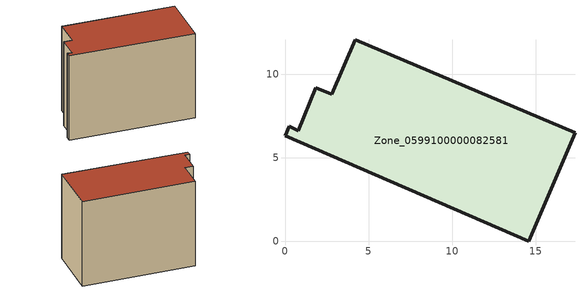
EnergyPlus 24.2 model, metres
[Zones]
Zone_0599100000082581
 floor ground (C_G): 0.25,6.87 0.8,6.61 1.85,9.2 2.8,8.8 4.19,12.06 17.34,6.49 14.58,0 0,6.31 z0
 wall outside (C_F): 0.25,6.87 0,6.31 14.58,0 17.34,6.49 4.19,12.06 2.8,8.8 1.85,9.2 0.8,6.61 0.25,6.87 z0:11.51
 roof outside (C_R): 0.8,6.61 0.25,6.87 0,6.31 14.58,0 17.34,6.49 4.19,12.06 2.8,8.8 1.85,9.2 z11.51
[BUILDING]
Pand.0599100000082581: North Axis=0; Terrain=City; Loads Convergence Tolerance Value=0.04; Temperature Convergence Tolerance Value=0.4; Solar Distribution=FullExterior; Maximum Number of Warmup Days=25; Minimum Number of Warmup Days=1
[Site:Location]
Rotterdam.The.Hague.AP_ZH_NLD Design_Conditions: Latitude=51.96; Longitude=4.45; Time Zone=1; Elevation=-4.5
[SITE:GROUNDTEMPERATURE:BUILDINGSURFACE]
18, 18, 18, 18, 18, 18, 18, 18, 18, 18, 18, 18
[MATERIAL] Thermal Absorptance=0.9; Solar Absorptance=0.7; Visible Absorptance=0.7
Name | Roughness | Thickness | Conductivity | Density | Specific Heat
G.TI.1946 | MediumSmooth | 0.15 | 1 | 540 | 1210
F.TI.1946 | Rough | 0.3 | 0.857143 | 1920 | 840
R.TI.1946 | MediumRough | 0.2 | 0.1 | 1500 | 1000
[CONSTRUCTION]
C_G: G.TI.1946
C_F: F.TI.1946
C_R: R.TI.1946
[ZONE]
Zone_0599100000082581: Type=1; Multiplier=1; Ceiling Height=Autocalculate; Volume=Autocalculate; Floor Area=autocalculate; Part of Total Floor Area=Yes
[ZONEINFILTRATION:DESIGNFLOWRATE]
Infil_Zone_0599100000082581: Zone or ZoneList or Space or SpaceList=Zone_0599100000082581; Schedule=AlwaysOn; Design Flow Rate Calculation Method=Flow/Area; Flow Rate per Floor Area=0.003; Constant Term Coefficient=1; Temperature Term Coefficient=0; Velocity Term Coefficient=0; Velocity Squared Term Coefficient=0
[HVACTEMPLATE:ZONE:IDEALLOADSAIRSYSTEM]
Zone_0599100000082581: Maximum Heating Supply Air Temperature=50; Minimum Cooling Supply Air Temperature=13; Maximum Heating Supply Air Humidity Ratio=0.0156; Minimum Cooling Supply Air Humidity Ratio=0.0077; Heating Limit=NoLimit; Cooling Limit=NoLimit; Dehumidification Control Type=ConstantSensibleHeatRatio; Cooling Sensible Heat Ratio=0.7; Dehumidification Setpoint=60; Humidification Control Type=None; Humidification Setpoint=30; Outdoor Air Method=None; Outdoor Air Flow Rate per Person=0.00944; Outdoor Air Flow Rate per Zone Floor Area=0; Outdoor Air Flow Rate per Zone=0; Demand Controlled Ventilation Type=None; Outdoor Air Economizer Type=NoEconomizer; Heat Recovery Type=None; Sensible Heat Recovery Effectiveness=0.7; Latent Heat Recovery Effectiveness=0.65
[ZONECONTROL:THERMOSTAT]
ThermostatControl_Zone_0599100000082581: Zone or ZoneList=Zone_0599100000082581; Control Type Schedule=DualSetpointControlType; Control 1=Thermostat_Zone_0599100000082581; Temperature Difference Between Cutout And Setpoint=0
[THERMOSTATSETPOINT:DUALSETPOINT]
Thermostat_Zone_0599100000082581: Heating Setpoint Temperature Schedule=HeatingSetpoint_Zone_0599100000082581; Cooling Setpoint Temperature Schedule=CoolingSetpoint_Zone_0599100000082581
[SCHEDULE:COMPACT]
HeatingSetpoint_Zone_0599100000082581: Through: 12/31, For: AllDays, Until: 24:00, 21
CoolingSetpoint_Zone_0599100000082581: Through: 12/31, For: AllDays, Until: 24:00, 24
DualSetpointControlType: Through: 12/31, For: AllDays, Until: 24:00, 4
AlwaysOn: Through: 12/31, For: AllDays, Until: 24:00, 1
